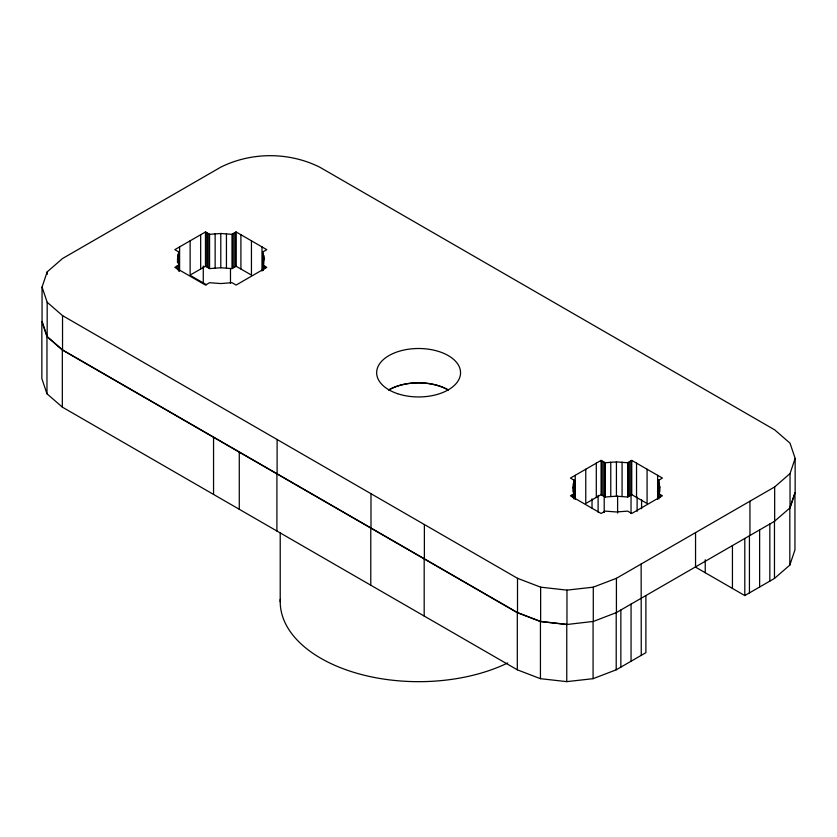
<?xml version="1.0" encoding="UTF-8"?>
<svg xmlns="http://www.w3.org/2000/svg" width="837" height="837" viewBox="0 0 837 837"><rect width="100%" height="100%" fill="white"/><g stroke="black" fill="none" stroke-linecap="round" stroke-linejoin="round"><path stroke-width="1.26" d="M177.434 262.326L177.8 255.254L178.909 252.031L174.807 249.667L205.463 231.964L209.574 234.339L220.79 233.492L232.006 234.339L236.118 231.964L266.783 249.667L262.672 252.031L262.682 270.079M573.063 492.01L573.429 483.671L574.538 480.448L570.436 478.084L601.092 460.381L605.203 462.756L616.419 461.898L627.645 462.756L631.747 460.381L662.412 478.084L658.3 480.448L658.311 498.486M658.3 480.448L659.776 486.935L658.311 493.411L662.412 495.776L631.757 513.479L627.656 511.114L616.419 511.972L605.182 511.114L601.092 513.479L570.436 495.776L574.538 493.411L573.063 486.935M42.049 287.07L47.175 302.262L62.534 315.622L517.507 578.304L540.639 587.166L566.963 590.127L566.963 624.392L540.639 621.441L517.507 612.569L62.534 349.897L47.175 336.537L42.049 321.345L42.049 287.07L47.175 271.879L62.534 258.518L220.79 167.149C251.539 151.863 288.943 151.863 319.692 167.149L774.664 429.831L790.034 443.191L795.15 458.383L795.15 492.658L790.034 507.85L774.466 521.325L774.466 578.44L744.794 595.567L695.442 567.078M790.034 507.85L790.034 473.575L795.15 458.383M789.825 565.09L794.951 549.888L794.951 492.773L789.825 507.965L789.825 565.09L774.466 578.44M566.963 590.127L593.287 587.166L616.419 578.304L774.664 486.935L790.034 473.575M251.445 240.815L251.445 275.091L236.118 266.239L232.006 268.604L220.79 267.756L209.574 268.604L205.463 266.239L190.135 275.091L190.135 240.815M647.085 469.233L647.085 503.497L631.747 494.646L627.645 497.021L616.419 496.174L605.203 497.021L601.092 494.646L585.764 503.497L585.764 469.233M46.966 393.777L46.966 336.652L41.85 321.46L41.85 378.575L46.966 393.777L62.336 407.127L517.308 669.809L540.44 678.681L566.764 681.632L593.077 678.681L616.21 669.809L645.892 652.672L645.892 595.557M46.966 336.652L62.336 350.012L517.308 612.684L540.44 621.556L566.764 624.517L593.287 621.441L593.287 587.166M190.909 275.791L206.54 284.81M262.672 252.031L264.147 258.518L262.682 264.994L266.783 267.369L236.118 285.061L232.027 282.697L220.79 283.555L209.553 282.697L205.463 285.061L174.807 267.369L178.898 264.994L177.434 258.518M774.664 486.935L774.664 521.21L616.21 612.684L616.21 669.809M769.831 524.004L769.831 581.119M759.63 529.884L759.63 587.009M749.942 501.206L749.942 535.481M749.429 535.774L749.429 592.899M744.794 538.453L744.794 595.567M732.438 545.588L732.438 588.432M705.235 559.744L705.235 572.728M695.547 532.614L695.547 566.89M660.362 494.594L660.362 497.136M659.776 486.935L659.776 492.01M659.41 483.671L659.41 491.288M658.949 480.082L658.949 498.862M657.62 475.311L657.62 499.427M641.581 499.626L641.581 508.718M641.142 564.023L641.257 655.35M637.114 497.052L637.114 511.334M636.538 463.143L636.538 497.419M631.747 460.381L631.747 494.646M631.108 460.748L631.025 513.573M631.056 604.126L631.056 661.24M629.696 461.564L629.696 495.839M628.284 462.38L628.284 496.655M627.645 462.756L627.645 497.021M622.069 462.118L622.069 496.383M620.855 610.016L620.855 667.131M617.612 496.174L617.612 513.05M616.419 461.898L616.419 496.174M616.419 578.304L616.419 612.569L593.077 621.556L593.077 678.681M610.769 462.118L610.769 496.383M605.203 462.756L605.203 497.021M604.565 462.38L604.565 496.655M604.209 495.65L604.209 512.526M603.153 461.564L603.153 495.839M601.74 460.748L601.74 495.023M601.092 460.381L601.092 494.646M598.11 495.295L598.11 512.171M596.3 463.143L596.3 497.419M592.021 498.842L592.021 507.923M575.228 475.311L575.228 499.427M574.538 480.448L574.538 498.496M573.9 480.082L573.889 498.862M573.429 483.671L573.429 491.288M572.487 494.594L572.487 497.136M566.764 624.517L566.764 681.632M540.639 587.166L540.639 621.441M540.44 621.556L540.44 678.681M517.507 578.304L517.507 612.569M517.308 612.684L517.308 669.809M424.38 524.537L424.38 558.802M424.181 558.928L424.181 616.042M370.99 493.704L370.99 527.98M370.781 528.095L370.781 585.209M280.217 532.531L280.217 601.719M277.11 439.509L277.11 473.773M276.911 473.899L276.911 531.014M264.733 266.176L264.733 268.719M263.781 255.254L263.781 264.314M263.32 265.371L263.32 270.445M261.991 246.894L261.991 271.021M240.91 234.726L240.91 269.001M239.277 452.168L239.277 509.294M236.118 231.964L236.118 266.239M235.479 232.33L235.479 266.605M234.067 233.146L234.067 267.421M232.655 233.962L232.655 268.238M232.006 234.339L232.006 268.604M230.478 268.771L230.478 283.052M226.44 233.701L226.44 267.976M220.79 233.492L220.79 267.756M215.14 233.701L215.14 267.966M213.55 437.322L213.55 494.437M209.574 234.339L209.574 268.604M208.926 233.962L208.926 268.238M207.513 233.146L207.513 267.421M206.101 232.33L206.101 266.605M205.463 231.964L205.463 266.239M203.276 266.051L203.276 282.927M200.671 234.726L200.671 269.001M179.599 246.894L179.599 271.021M178.909 252.031L178.898 271.345M178.26 265.371L178.26 270.445M177.8 255.254L177.8 262.87M176.848 266.176L176.848 268.719M62.534 315.622L62.534 349.897M62.336 350.012L62.336 407.127M47.175 271.879L47.175 274.41M47.175 302.262L47.175 336.537M507.724 662.956A138.482 79.954 0 0 1 358.267 673.659A138.482 79.954 0 0 1 280.28 599.282M388.933 389.864A41.965 24.231 0 0 1 448.276 389.864M388.724 389.979A41.965 24.231 0 0 1 448.067 389.979M397.617 393.704A41.965 24.231 0 0 0 460.559 372.727A41.965 24.231 0 0 0 397.617 351.749A41.965 24.231 0 0 0 397.617 393.704"/></g></svg>
